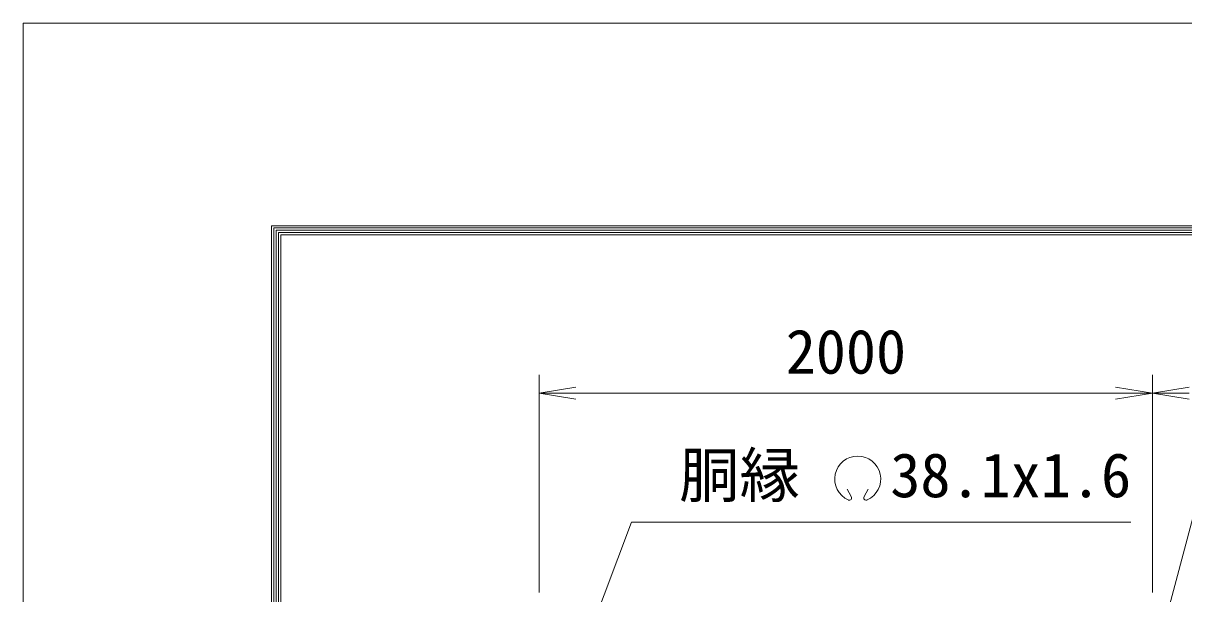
# Model space of a CAD drawing. Units: millimetres, scale not verified. Extents: x -21137 to 21137, y -15758 to 15759.
# Drawn here: x -21137 to -17353, y 202 to 2062 of the extents above; entities that cross this region are included whole.
import ezdxf
from ezdxf.enums import TextEntityAlignment as Align

# ---------------------------------------------------------------- set-up
doc = ezdxf.new("R2010")
doc.units = ezdxf.units.MM
doc.header["$LTSCALE"] = 60
for name, color, linetype, lineweight in [('0-0_D-TTL', 7, 'Continuous', 9), ('0-4_D-STR-DIM', 7, 'Continuous', 9), ('0-5_0', 7, 'Continuous', 9), ('0-9_D-STR-TXT', 7, 'Continuous', 9)]:
    doc.layers.add(name, color=color, linetype=linetype, lineweight=lineweight)
doc.styles.add('ＭＳ ゴシック', font='')
doc.styles.get('ＭＳ ゴシック').set_extended_font_data('MS Gothic')

# ---------------------------------------------------------------- blocks, each defined once
blk = doc.blocks.new('_Open')
at = {"layer": '0-5_0'}
blk.add_line((-60, 10), (0, 0), dxfattribs=at)
blk.add_lwpolyline([(-60, -10), (0, 0), (-60, 0)], dxfattribs=at)

msp = doc.modelspace()

# ---------------------------------------------------------------- linework, layer by layer
at = {"layer": '0-0_D-TTL', "color": 2}
msp.add_lwpolyline([(-21137.34, 2061.91), (4062.66, 2061.91), (4062.66, -15758.09), (-21137.34, -15758.09)], close=True, dxfattribs=at)
at = {"layer": '0-0_D-TTL'}
for points in [[(-20327.34, 1401.91), (3252.66, 1401.91), (3252.66, -15098.09), (-20327.34, -15098.09)], [(-20319.84, 1394.41), (3245.16, 1394.41), (3245.16, -15090.59), (-20319.84, -15090.59)], [(-20312.34, 1386.91), (3237.66, 1386.91), (3237.66, -15083.09), (-20312.34, -15083.09)], [(-20304.84, 1379.41), (3230.16, 1379.41), (3230.16, -15075.59), (-20304.84, -15075.59)], [(-20297.34, 1371.91), (3222.66, 1371.91), (3222.66, -15068.09), (-20297.34, -15068.09)]]:
    msp.add_lwpolyline(points, close=True, dxfattribs=at)
at = {"layer": '0-4_D-STR-DIM'}
for p, q in [((-19455.07, 205.87), (-19455.07, 915.87)), ((-17455.07, 205.87), (-17455.07, 915.87)), ((-17455.07, 205.87), (-17455.07, 915.87)), ((-19335.07, 855.87), (-17575.07, 855.87))]:
    msp.add_line(p, q, dxfattribs=at)
at = {"layer": '0-9_D-STR-TXT'}
for p, q in [((-18436.79, 518.81), (-18450.61, 542.74)), ((-18395.18, 518.81), (-18381.36, 542.74))]:
    msp.add_line(p, q, dxfattribs=at)
for points in [[(-17525.43, 435.5), (-19154.1, 435.5), (-19287.14, 80.34)], [(-15718.81, 449.98), (-17322.85, 449.98), (-17440.45, 8.03)]]:
    msp.add_lwpolyline(points, dxfattribs=at)
for centre, radius, start, end in [((-18415.98, 576.01), 75.01, 294.32478, 245.67522), ((-18443.63, 514.66), 7.9, 245.67522, 30), ((-18388.34, 514.66), 7.9, 150, 294.32478)]:
    msp.add_arc(centre, radius, start, end, dxfattribs=at)

# ---------------------------------------------------------------- block references
at = {"layer": '0-4_D-STR-DIM', "xscale": 2, "yscale": 2, "rotation": 180}
for p in [(-19455.07, 855.87), (-17455.07, 855.87)]:
    msp.add_blockref('_Open', p, dxfattribs=at)
at = {"layer": '0-4_D-STR-DIM', "xscale": 2, "yscale": 2}
msp.add_blockref('_Open', (-17455.07, 855.87), dxfattribs=at)

# ---------------------------------------------------------------- texts
at = {"layer": '0-4_D-STR-DIM', "style": 'ＭＳ ゴシック'}
msp.add_text('2000', height=144.3, dxfattribs=at).set_placement((-18650.82, 876.11), align=Align.BOTTOM_LEFT)
at = {"layer": '0-9_D-STR-TXT', "style": 'ＭＳ ゴシック'}
msp.add_text('胴縁 \u300038.1x1.6', height=144.3, dxfattribs=at).set_placement((-18998.29, 473.26), align=Align.BOTTOM_LEFT)

doc.saveas('drawing.dxf')
